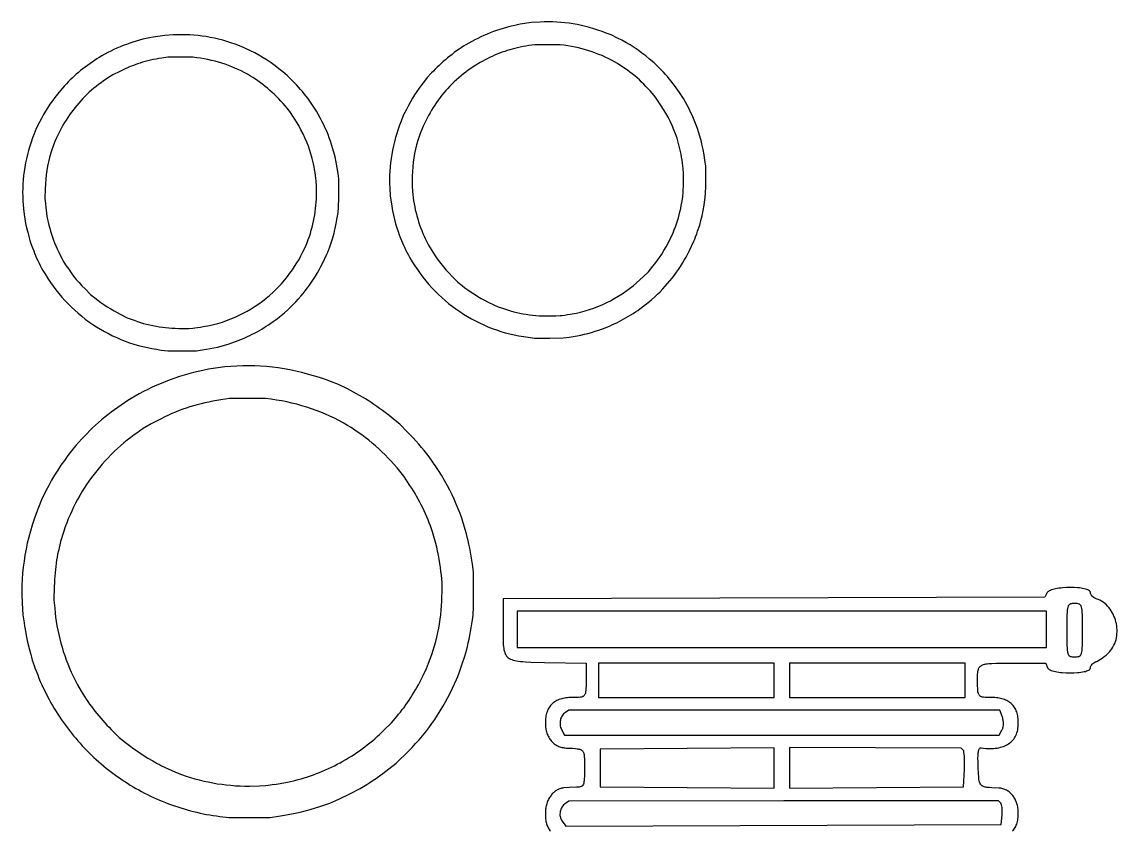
# Model space of a CAD drawing. Extents: x 2619 to 2850, y 2750 to 3032.
# Drawn here: x 2655.3 to 2849.3, y 2889.1 to 3032.4 of the extents above; entities that cross this region are included whole.
import ezdxf

# ---------------------------------------------------------------- set-up
doc = ezdxf.new("R2010")
doc.units = 0
doc.layers.add('6MM_CUT', color=231, linetype='CONTINUOUS')

msp = doc.modelspace()

# ---------------------------------------------------------------- linework, layer by layer
at = {"layer": '6MM_CUT'}
for points in [[(2748.82, 2976.41), (2751.23, 2976.43), (2752.26, 2976.58), (2753, 2976.7), (2753.69, 2976.82), (2754.34, 2976.95), (2754.97, 2977.09), (2755.59, 2977.25), (2756.21, 2977.42), (2756.85, 2977.62), (2757.52, 2977.84), (2758.62, 2978.22), (2759.38, 2978.54), (2759.82, 2978.73), (2760.25, 2978.93), (2760.69, 2979.14), (2761.12, 2979.35), (2761.54, 2979.57), (2761.96, 2979.8), (2762.38, 2980.03), (2762.79, 2980.28), (2763.2, 2980.52), (2763.61, 2980.78), (2764.01, 2981.04), (2764.41, 2981.31), (2764.8, 2981.59), (2765.18, 2981.87), (2765.57, 2982.16), (2765.95, 2982.46), (2766.84, 2983.17), (2767.41, 2983.7), (2767.9, 2984.16), (2768.37, 2984.63), (2768.83, 2985.11), (2769.27, 2985.58), (2769.7, 2986.07), (2770.12, 2986.56), (2770.52, 2987.05), (2770.9, 2987.55), (2771.28, 2988.07), (2771.64, 2988.58), (2771.99, 2989.11), (2772.33, 2989.65), (2772.66, 2990.19), (2772.98, 2990.75), (2773.28, 2991.32), (2773.58, 2991.9), (2774.35, 2993.55), (2774.5, 2993.9), (2774.67, 2994.36), (2774.85, 2994.86), (2775.02, 2995.34), (2775.39, 2996.43), (2775.6, 2997.24), (2775.7, 2997.63), (2775.8, 2998.06), (2776, 2998.98), (2776.17, 2999.95), (2776.32, 3000.93), (2776.35, 3001.22), (2776.38, 3001.52), (2776.41, 3001.85), (2776.42, 3002.21), (2776.45, 3003.13), (2776.45, 3004.4), (2776.45, 3006.89), (2776.32, 3007.84), (2776.16, 3008.84), (2775.98, 3009.82), (2775.78, 3010.75), (2775.68, 3011.19), (2775.57, 3011.6), (2775.18, 3012.95), (2774.98, 3013.54), (2774.77, 3014.12), (2774.54, 3014.71), (2774.3, 3015.29), (2774.05, 3015.86), (2773.78, 3016.43), (2773.51, 3016.99), (2773.22, 3017.54), (2772.49, 3018.86), (2771.79, 3019.93), (2770.94, 3021.14), (2770.65, 3021.52), (2770.34, 3021.91), (2770, 3022.31), (2769.66, 3022.71), (2769.31, 3023.11), (2768.96, 3023.49), (2768.6, 3023.86), (2768.26, 3024.21), (2767.3, 3025.17), (2766.52, 3025.82), (2765.84, 3026.37), (2765.15, 3026.89), (2764.46, 3027.39), (2763.75, 3027.87), (2763.04, 3028.32), (2762.31, 3028.75), (2761.57, 3029.16), (2760.81, 3029.55), (2759.71, 3030.09), (2758.84, 3030.42), (2758.09, 3030.7), (2757.35, 3030.95), (2756.61, 3031.19), (2755.88, 3031.4), (2755.15, 3031.59), (2754.42, 3031.76), (2753.69, 3031.92), (2752.96, 3032.05), (2752.24, 3032.16), (2751.51, 3032.25), (2750.78, 3032.32), (2750.05, 3032.36), (2749.32, 3032.39), (2748.59, 3032.4), (2747.85, 3032.39), (2747.12, 3032.36), (2745.61, 3032.28), (2743.58, 3031.99), (2742.9, 3031.84), (2742.32, 3031.72), (2741.73, 3031.58), (2741.15, 3031.42), (2740.57, 3031.26), (2739.99, 3031.08), (2739.42, 3030.89), (2738.85, 3030.68), (2738.28, 3030.47), (2737.72, 3030.24), (2737.16, 3030), (2736.61, 3029.75), (2736.07, 3029.49), (2735.53, 3029.22), (2735.01, 3028.94), (2734.49, 3028.65), (2733.98, 3028.35), (2733.57, 3028.09), (2733.16, 3027.83), (2732.75, 3027.55), (2732.33, 3027.26), (2731.92, 3026.96), (2731.52, 3026.66), (2731.12, 3026.35), (2730.72, 3026.03), (2730.34, 3025.71), (2729.96, 3025.38), (2729.58, 3025.05), (2729.22, 3024.71), (2728.87, 3024.38), (2728.53, 3024.04), (2728.21, 3023.7), (2727.89, 3023.37), (2727.13, 3022.53), (2726.61, 3021.88), (2726.15, 3021.29), (2725.71, 3020.69), (2725.3, 3020.1), (2724.89, 3019.49), (2724.51, 3018.87), (2724.14, 3018.23), (2723.78, 3017.58), (2723.43, 3016.91), (2722.87, 3015.8), (2722.49, 3014.85), (2722.21, 3014.12), (2721.95, 3013.39), (2721.71, 3012.65), (2721.5, 3011.91), (2721.3, 3011.17), (2721.12, 3010.43), (2720.96, 3009.69), (2720.83, 3008.94), (2720.71, 3008.2), (2720.62, 3007.45), (2720.55, 3006.71), (2720.49, 3005.97), (2720.46, 3005.22), (2720.45, 3004.48), (2720.46, 3003.74), (2720.49, 3003), (2720.58, 3001.55), (2720.72, 3000.55), (2720.84, 2999.77), (2720.99, 2998.97), (2721.15, 2998.18), (2721.34, 2997.4), (2721.53, 2996.64), (2721.74, 2995.93), (2721.96, 2995.27), (2722.18, 2994.68), (2722.41, 2994.09), (2722.56, 2993.7), (2722.73, 2993.29), (2722.93, 2992.85), (2723.14, 2992.41), (2723.36, 2991.95), (2723.58, 2991.51), (2723.82, 2991.07), (2724.05, 2990.65), (2724.47, 2989.93), (2724.91, 2989.22), (2725.37, 2988.53), (2725.85, 2987.86), (2726.35, 2987.2), (2726.86, 2986.56), (2727.39, 2985.93), (2727.94, 2985.32), (2728.5, 2984.73), (2729.08, 2984.16), (2729.68, 2983.6), (2730.29, 2983.07), (2730.91, 2982.55), (2731.55, 2982.05), (2732.2, 2981.57), (2732.87, 2981.1), (2733.55, 2980.66), (2734.24, 2980.24), (2734.94, 2979.84), (2735.65, 2979.45), (2736.38, 2979.09), (2737.12, 2978.75), (2737.86, 2978.43), (2738.62, 2978.13), (2739.39, 2977.86), (2740.16, 2977.6), (2740.95, 2977.37), (2741.74, 2977.16), (2742.54, 2976.98), (2743.35, 2976.81), (2744.16, 2976.67), (2744.99, 2976.56), (2746.15, 2976.41)], [(2683.83, 2974.15), (2686.24, 2974.17), (2687.27, 2974.32), (2688.01, 2974.44), (2688.7, 2974.56), (2689.35, 2974.69), (2689.98, 2974.83), (2690.6, 2974.99), (2691.22, 2975.17), (2691.86, 2975.36), (2692.53, 2975.59), (2693.63, 2975.96), (2694.39, 2976.28), (2694.83, 2976.47), (2695.26, 2976.67), (2695.7, 2976.88), (2696.12, 2977.09), (2696.55, 2977.31), (2696.97, 2977.54), (2697.39, 2977.78), (2697.8, 2978.02), (2698.21, 2978.27), (2698.62, 2978.52), (2699.02, 2978.78), (2699.41, 2979.05), (2699.81, 2979.33), (2700.19, 2979.61), (2700.58, 2979.9), (2700.95, 2980.2), (2701.85, 2980.91), (2702.42, 2981.44), (2702.91, 2981.9), (2703.38, 2982.37), (2703.84, 2982.85), (2704.28, 2983.33), (2704.71, 2983.81), (2705.12, 2984.3), (2705.52, 2984.79), (2705.91, 2985.3), (2706.29, 2985.81), (2706.65, 2986.32), (2707, 2986.85), (2707.34, 2987.39), (2707.67, 2987.94), (2707.99, 2988.49), (2708.29, 2989.06), (2708.59, 2989.64), (2709.36, 2991.29), (2709.5, 2991.64), (2709.68, 2992.1), (2709.86, 2992.6), (2710.03, 2993.08), (2710.39, 2994.17), (2710.61, 2994.98), (2710.71, 2995.37), (2710.81, 2995.8), (2711.01, 2996.72), (2711.18, 2997.7), (2711.33, 2998.67), (2711.36, 2998.96), (2711.39, 2999.27), (2711.42, 2999.59), (2711.43, 2999.95), (2711.45, 3000.87), (2711.46, 3002.14), (2711.46, 3004.63), (2711.33, 3005.58), (2711.17, 3006.58), (2710.99, 3007.56), (2710.79, 3008.49), (2710.69, 3008.93), (2710.58, 3009.34), (2710.19, 3010.69), (2709.99, 3011.28), (2709.78, 3011.86), (2709.55, 3012.45), (2709.31, 3013.03), (2709.06, 3013.61), (2708.79, 3014.17), (2708.52, 3014.73), (2708.23, 3015.28), (2707.5, 3016.6), (2706.8, 3017.67), (2705.95, 3018.88), (2705.66, 3019.26), (2705.35, 3019.65), (2705.01, 3020.05), (2704.67, 3020.45), (2704.32, 3020.85), (2703.97, 3021.23), (2703.61, 3021.6), (2703.27, 3021.95), (2702.31, 3022.91), (2701.52, 3023.56), (2700.85, 3024.11), (2700.16, 3024.63), (2699.47, 3025.13), (2698.76, 3025.61), (2698.05, 3026.06), (2697.32, 3026.49), (2696.58, 3026.9), (2695.82, 3027.29), (2694.72, 3027.83), (2693.84, 3028.17), (2693.1, 3028.44), (2692.36, 3028.7), (2691.62, 3028.93), (2690.89, 3029.14), (2690.16, 3029.33), (2689.43, 3029.51), (2688.7, 3029.66), (2687.97, 3029.79), (2687.24, 3029.9), (2686.52, 3029.99), (2685.79, 3030.06), (2685.06, 3030.11), (2684.33, 3030.13), (2683.6, 3030.14), (2682.86, 3030.13), (2682.12, 3030.1), (2680.62, 3030.02), (2678.59, 3029.73), (2677.91, 3029.59), (2677.32, 3029.46), (2676.74, 3029.32), (2676.16, 3029.17), (2675.58, 3029), (2675, 3028.82), (2674.43, 3028.63), (2673.85, 3028.43), (2673.29, 3028.21), (2672.73, 3027.98), (2672.17, 3027.74), (2671.62, 3027.5), (2671.08, 3027.24), (2670.54, 3026.96), (2670.02, 3026.68), (2669.5, 3026.39), (2668.99, 3026.09), (2668.58, 3025.84), (2668.17, 3025.57), (2667.75, 3025.29), (2667.34, 3025), (2666.93, 3024.7), (2666.53, 3024.4), (2666.13, 3024.09), (2665.73, 3023.77), (2665.34, 3023.45), (2664.96, 3023.12), (2664.59, 3022.79), (2664.23, 3022.45), (2663.88, 3022.12), (2663.54, 3021.78), (2663.21, 3021.44), (2662.9, 3021.11), (2662.14, 3020.27), (2661.62, 3019.62), (2661.16, 3019.03), (2660.72, 3018.44), (2660.3, 3017.84), (2659.9, 3017.23), (2659.52, 3016.61), (2659.15, 3015.98), (2658.79, 3015.32), (2658.43, 3014.65), (2657.88, 3013.54), (2657.5, 3012.59), (2657.22, 3011.86), (2656.96, 3011.13), (2656.72, 3010.39), (2656.5, 3009.65), (2656.31, 3008.91), (2656.13, 3008.17), (2655.97, 3007.43), (2655.84, 3006.68), (2655.72, 3005.94), (2655.63, 3005.2), (2655.55, 3004.45), (2655.5, 3003.71), (2655.47, 3002.97), (2655.46, 3002.22), (2655.47, 3001.48), (2655.5, 3000.75), (2655.59, 2999.29), (2655.73, 2998.29), (2655.85, 2997.51), (2655.99, 2996.71), (2656.16, 2995.92), (2656.35, 2995.14), (2656.54, 2994.38), (2656.75, 2993.67), (2656.97, 2993.01), (2657.19, 2992.42), (2657.41, 2991.84), (2657.57, 2991.45), (2657.74, 2991.03), (2657.94, 2990.59), (2658.15, 2990.15), (2658.37, 2989.7), (2658.59, 2989.25), (2658.82, 2988.81), (2659.06, 2988.39), (2659.48, 2987.67), (2659.92, 2986.96), (2660.38, 2986.27), (2660.86, 2985.6), (2661.36, 2984.94), (2661.87, 2984.3), (2662.4, 2983.67), (2662.95, 2983.06), (2663.51, 2982.47), (2664.09, 2981.9), (2664.69, 2981.34), (2665.3, 2980.81), (2665.92, 2980.29), (2666.56, 2979.79), (2667.21, 2979.31), (2667.88, 2978.84), (2668.56, 2978.4), (2669.25, 2977.98), (2669.95, 2977.58), (2670.66, 2977.2), (2671.39, 2976.83), (2672.13, 2976.49), (2672.87, 2976.17), (2673.63, 2975.88), (2674.4, 2975.6), (2675.17, 2975.35), (2675.96, 2975.11), (2676.75, 2974.91), (2677.55, 2974.72), (2678.36, 2974.56), (2679.17, 2974.42), (2679.99, 2974.3), (2681.16, 2974.16)], [(2752.46, 2980.64), (2753.57, 2980.83), (2754.3, 2981.01), (2755.08, 2981.22), (2755.85, 2981.46), (2756.61, 2981.72), (2757.36, 2982.01), (2758.1, 2982.32), (2758.84, 2982.66), (2759.56, 2983.02), (2760.26, 2983.41), (2760.96, 2983.82), (2761.64, 2984.25), (2762.31, 2984.7), (2762.96, 2985.17), (2763.59, 2985.67), (2764.21, 2986.18), (2764.81, 2986.72), (2765.39, 2987.27), (2766.29, 2988.17), (2766.93, 2988.94), (2767.39, 2989.5), (2767.83, 2990.08), (2768.26, 2990.68), (2768.66, 2991.29), (2769.06, 2991.91), (2769.43, 2992.55), (2769.79, 2993.21), (2770.12, 2993.87), (2770.63, 2994.9), (2770.88, 2995.56), (2771.08, 2996.09), (2771.27, 2996.63), (2771.45, 2997.17), (2771.61, 2997.71), (2771.76, 2998.25), (2771.89, 2998.79), (2772.02, 2999.34), (2772.13, 2999.89), (2772.22, 3000.44), (2772.31, 3000.99), (2772.38, 3001.55), (2772.44, 3002.11), (2772.48, 3002.67), (2772.51, 3003.23), (2772.53, 3003.79), (2772.54, 3004.36), (2772.54, 3005.57), (2772.46, 3006.45), (2772.42, 3006.91), (2772.35, 3007.41), (2772.28, 3007.92), (2772.19, 3008.44), (2772.1, 3008.96), (2771.99, 3009.47), (2771.89, 3009.95), (2771.77, 3010.41), (2771.37, 3011.83), (2771.11, 3012.57), (2770.81, 3013.32), (2770.49, 3014.06), (2770.15, 3014.8), (2769.78, 3015.53), (2769.39, 3016.24), (2768.99, 3016.92), (2768.57, 3017.57), (2767.81, 3018.73), (2767.31, 3019.35), (2766.96, 3019.77), (2766.61, 3020.18), (2766.24, 3020.58), (2765.87, 3020.98), (2765.49, 3021.37), (2765.1, 3021.75), (2764.7, 3022.12), (2764.29, 3022.49), (2763.87, 3022.84), (2763.45, 3023.19), (2763.03, 3023.52), (2762.59, 3023.84), (2762.15, 3024.16), (2761.71, 3024.46), (2761.26, 3024.75), (2760.81, 3025.03), (2760.28, 3025.34), (2759.74, 3025.63), (2759.2, 3025.91), (2758.65, 3026.18), (2758.09, 3026.43), (2757.52, 3026.66), (2756.94, 3026.89), (2756.36, 3027.1), (2755.77, 3027.29), (2755.17, 3027.47), (2754.55, 3027.64), (2753.93, 3027.79), (2753.3, 3027.93), (2752.66, 3028.06), (2752.01, 3028.18), (2751.34, 3028.28), (2750.65, 3028.37), (2746.19, 3028.36), (2745.13, 3028.2), (2744.61, 3028.12), (2744.11, 3028.03), (2743.61, 3027.93), (2743.13, 3027.83), (2742.66, 3027.71), (2742.19, 3027.59), (2741.73, 3027.47), (2741.28, 3027.33), (2740.84, 3027.18), (2740.39, 3027.02), (2739.95, 3026.86), (2739.51, 3026.68), (2739.06, 3026.49), (2738.62, 3026.29), (2738.17, 3026.08), (2737.71, 3025.86), (2736.47, 3025.23), (2735.71, 3024.76), (2735.26, 3024.46), (2734.82, 3024.16), (2734.38, 3023.85), (2733.95, 3023.53), (2733.52, 3023.2), (2733.11, 3022.86), (2732.7, 3022.51), (2732.3, 3022.15), (2731.9, 3021.78), (2731.52, 3021.41), (2731.15, 3021.02), (2730.78, 3020.63), (2730.42, 3020.23), (2730.07, 3019.83), (2729.73, 3019.41), (2729.4, 3018.99), (2729.08, 3018.56), (2728.77, 3018.13), (2728.47, 3017.68), (2728.17, 3017.24), (2727.89, 3016.78), (2727.62, 3016.32), (2727.36, 3015.85), (2727.11, 3015.38), (2726.86, 3014.9), (2726.63, 3014.42), (2726.41, 3013.93), (2726.21, 3013.44), (2726.01, 3012.94), (2725.82, 3012.44), (2725.65, 3011.93), (2725.48, 3011.42), (2725.25, 3010.62), (2725.05, 3009.85), (2724.89, 3009.08), (2724.75, 3008.32), (2724.64, 3007.55), (2724.56, 3006.75), (2724.5, 3005.93), (2724.47, 3005.06), (2724.43, 3003.38), (2724.51, 3002.36), (2724.57, 3001.81), (2724.63, 3001.27), (2724.71, 3000.72), (2724.8, 3000.18), (2724.9, 2999.65), (2725.01, 2999.11), (2725.14, 2998.58), (2725.28, 2998.05), (2725.43, 2997.53), (2725.59, 2997.01), (2725.76, 2996.49), (2725.95, 2995.97), (2726.15, 2995.46), (2726.36, 2994.95), (2726.58, 2994.45), (2726.82, 2993.95), (2727.34, 2992.85), (2727.81, 2992.08), (2728.21, 2991.43), (2728.63, 2990.8), (2729.06, 2990.19), (2729.51, 2989.6), (2729.98, 2989.02), (2730.47, 2988.45), (2730.99, 2987.89), (2731.53, 2987.33), (2732.52, 2986.34), (2733.29, 2985.72), (2733.78, 2985.34), (2734.32, 2984.95), (2734.89, 2984.55), (2735.48, 2984.16), (2736.07, 2983.79), (2736.66, 2983.44), (2737.24, 2983.12), (2737.78, 2982.85), (2739.03, 2982.23), (2739.71, 2981.96), (2740.26, 2981.76), (2740.8, 2981.57), (2741.35, 2981.39), (2741.9, 2981.23), (2742.45, 2981.08), (2743, 2980.94), (2743.55, 2980.82), (2744.11, 2980.71), (2744.67, 2980.62), (2745.23, 2980.54), (2745.79, 2980.47), (2746.36, 2980.41), (2746.93, 2980.37), (2747.51, 2980.34), (2748.09, 2980.33), (2748.67, 2980.33), (2749.92, 2980.34), (2750.64, 2980.4), (2751, 2980.43), (2751.47, 2980.49), (2751.98, 2980.57)], [(2687.44, 2978.44), (2688.55, 2978.62), (2689.28, 2978.81), (2690.06, 2979.02), (2690.83, 2979.26), (2691.59, 2979.52), (2692.34, 2979.81), (2693.08, 2980.12), (2693.81, 2980.46), (2694.53, 2980.82), (2695.24, 2981.2), (2695.94, 2981.61), (2696.62, 2982.04), (2697.28, 2982.49), (2697.93, 2982.97), (2698.57, 2983.46), (2699.19, 2983.98), (2699.78, 2984.51), (2700.36, 2985.07), (2701.27, 2985.97), (2701.91, 2986.73), (2702.37, 2987.3), (2702.81, 2987.88), (2703.23, 2988.47), (2703.64, 2989.08), (2704.03, 2989.71), (2704.41, 2990.35), (2704.76, 2991), (2705.1, 2991.67), (2705.6, 2992.69), (2705.86, 2993.36), (2706.06, 2993.89), (2706.25, 2994.42), (2706.42, 2994.96), (2706.59, 2995.5), (2706.73, 2996.04), (2706.87, 2996.59), (2706.99, 2997.13), (2707.1, 2997.68), (2707.2, 2998.23), (2707.28, 2998.79), (2707.35, 2999.34), (2707.41, 2999.9), (2707.46, 3000.46), (2707.49, 3001.02), (2707.51, 3001.59), (2707.52, 3002.16), (2707.52, 3003.36), (2707.44, 3004.24), (2707.39, 3004.71), (2707.33, 3005.2), (2707.26, 3005.71), (2707.17, 3006.24), (2707.07, 3006.76), (2706.97, 3007.26), (2706.86, 3007.75), (2706.75, 3008.2), (2706.34, 3009.63), (2706.08, 3010.37), (2705.79, 3011.11), (2705.47, 3011.86), (2705.12, 3012.6), (2704.76, 3013.32), (2704.37, 3014.03), (2703.97, 3014.71), (2703.55, 3015.37), (2702.79, 3016.52), (2702.29, 3017.14), (2701.94, 3017.56), (2701.58, 3017.97), (2701.22, 3018.38), (2700.85, 3018.78), (2700.46, 3019.16), (2700.07, 3019.55), (2699.67, 3019.92), (2699.27, 3020.28), (2698.85, 3020.64), (2698.43, 3020.98), (2698, 3021.32), (2697.57, 3021.64), (2697.13, 3021.95), (2696.69, 3022.25), (2696.24, 3022.55), (2695.79, 3022.82), (2695.26, 3023.13), (2694.72, 3023.43), (2694.18, 3023.71), (2693.62, 3023.97), (2693.06, 3024.22), (2692.5, 3024.46), (2691.92, 3024.68), (2691.34, 3024.89), (2690.74, 3025.09), (2690.14, 3025.27), (2689.53, 3025.43), (2688.91, 3025.59), (2688.28, 3025.73), (2687.64, 3025.86), (2686.98, 3025.97), (2686.32, 3026.07), (2685.63, 3026.17), (2681.17, 3026.16), (2680.11, 3026), (2679.59, 3025.91), (2679.08, 3025.82), (2678.59, 3025.73), (2678.11, 3025.62), (2677.63, 3025.51), (2677.17, 3025.39), (2676.71, 3025.26), (2676.26, 3025.12), (2675.81, 3024.98), (2675.37, 3024.82), (2674.92, 3024.65), (2674.48, 3024.48), (2674.04, 3024.29), (2673.59, 3024.09), (2673.14, 3023.88), (2672.69, 3023.65), (2671.45, 3023.03), (2670.69, 3022.55), (2670.24, 3022.26), (2669.79, 3021.96), (2669.35, 3021.64), (2668.92, 3021.32), (2668.5, 3020.99), (2668.08, 3020.65), (2667.67, 3020.3), (2667.27, 3019.94), (2666.88, 3019.58), (2666.5, 3019.2), (2666.12, 3018.82), (2665.76, 3018.43), (2665.4, 3018.03), (2665.05, 3017.62), (2664.71, 3017.21), (2664.38, 3016.79), (2664.06, 3016.36), (2663.75, 3015.92), (2663.44, 3015.48), (2663.15, 3015.03), (2662.87, 3014.58), (2662.6, 3014.12), (2662.33, 3013.65), (2662.08, 3013.18), (2661.84, 3012.7), (2661.61, 3012.21), (2661.39, 3011.73), (2661.18, 3011.23), (2660.98, 3010.73), (2660.8, 3010.23), (2660.62, 3009.72), (2660.46, 3009.21), (2660.23, 3008.42), (2660.03, 3007.64), (2659.86, 3006.88), (2659.73, 3006.11), (2659.62, 3005.34), (2659.54, 3004.55), (2659.48, 3003.72), (2659.45, 3002.85), (2659.4, 3001.17), (2659.49, 3000.16), (2659.54, 2999.61), (2659.61, 2999.06), (2659.68, 2998.52), (2659.77, 2997.98), (2659.87, 2997.44), (2659.99, 2996.91), (2660.11, 2996.38), (2660.25, 2995.85), (2660.4, 2995.32), (2660.56, 2994.8), (2660.74, 2994.28), (2660.92, 2993.77), (2661.12, 2993.26), (2661.33, 2992.75), (2661.56, 2992.24), (2661.79, 2991.74), (2662.32, 2990.65), (2662.78, 2989.88), (2663.19, 2989.22), (2663.61, 2988.59), (2664.04, 2987.98), (2664.49, 2987.39), (2664.96, 2986.81), (2665.45, 2986.25), (2665.96, 2985.69), (2666.51, 2985.13), (2667.5, 2984.14), (2668.27, 2983.52), (2668.76, 2983.14), (2669.29, 2982.74), (2669.86, 2982.35), (2670.45, 2981.96), (2671.05, 2981.59), (2671.64, 2981.24), (2672.21, 2980.92), (2672.75, 2980.64), (2674, 2980.02), (2674.69, 2979.76), (2675.23, 2979.56), (2675.78, 2979.36), (2676.33, 2979.19), (2676.87, 2979.02), (2677.42, 2978.88), (2677.98, 2978.74), (2678.53, 2978.62), (2679.09, 2978.51), (2679.64, 2978.41), (2680.21, 2978.33), (2680.77, 2978.26), (2681.34, 2978.21), (2681.91, 2978.17), (2682.48, 2978.14), (2683.06, 2978.12), (2683.65, 2978.12), (2684.9, 2978.13), (2685.61, 2978.19), (2685.98, 2978.23), (2686.45, 2978.29), (2686.95, 2978.36)], [(2695.86, 2891.49), (2699.3, 2891.52), (2700.76, 2891.74), (2701.83, 2891.9), (2702.81, 2892.08), (2703.74, 2892.27), (2704.64, 2892.47), (2705.52, 2892.69), (2706.41, 2892.94), (2707.32, 2893.22), (2708.28, 2893.54), (2709.85, 2894.08), (2710.93, 2894.54), (2711.56, 2894.81), (2712.19, 2895.1), (2712.81, 2895.39), (2713.42, 2895.7), (2714.03, 2896.01), (2714.63, 2896.34), (2715.23, 2896.67), (2715.82, 2897.02), (2716.4, 2897.37), (2716.98, 2897.74), (2717.55, 2898.11), (2718.12, 2898.5), (2718.68, 2898.89), (2719.23, 2899.29), (2719.78, 2899.71), (2720.32, 2900.13), (2721.6, 2901.15), (2722.41, 2901.9), (2723.11, 2902.57), (2723.78, 2903.24), (2724.44, 2903.92), (2725.07, 2904.6), (2725.68, 2905.29), (2726.28, 2905.99), (2726.85, 2906.7), (2727.4, 2907.41), (2727.94, 2908.14), (2728.45, 2908.88), (2728.96, 2909.64), (2729.44, 2910.4), (2729.91, 2911.18), (2730.36, 2911.98), (2730.8, 2912.79), (2731.23, 2913.62), (2732.33, 2915.97), (2732.53, 2916.48), (2732.78, 2917.13), (2733.04, 2917.84), (2733.28, 2918.53), (2733.81, 2920.1), (2734.11, 2921.25), (2734.26, 2921.81), (2734.4, 2922.42), (2734.54, 2923.07), (2734.68, 2923.74), (2734.81, 2924.43), (2734.93, 2925.13), (2735.04, 2925.83), (2735.14, 2926.52), (2735.19, 2926.94), (2735.23, 2927.37), (2735.26, 2927.83), (2735.29, 2928.35), (2735.31, 2928.96), (2735.32, 2929.66), (2735.33, 2931.48), (2735.33, 2935.03), (2735.14, 2936.39), (2735.03, 2937.11), (2734.91, 2937.82), (2734.79, 2938.53), (2734.65, 2939.23), (2734.52, 2939.9), (2734.37, 2940.55), (2734.22, 2941.18), (2734.07, 2941.76), (2733.51, 2943.7), (2733.23, 2944.53), (2732.93, 2945.37), (2732.6, 2946.2), (2732.26, 2947.03), (2731.9, 2947.86), (2731.52, 2948.67), (2731.12, 2949.47), (2730.72, 2950.25), (2729.67, 2952.14), (2729.26, 2952.76), (2728.66, 2953.67), (2727.46, 2955.39), (2727.04, 2955.93), (2726.59, 2956.49), (2726.12, 2957.06), (2725.63, 2957.64), (2725.13, 2958.2), (2724.62, 2958.75), (2724.12, 2959.28), (2723.63, 2959.78), (2722.25, 2961.15), (2721.13, 2962.08), (2720.65, 2962.48), (2720.16, 2962.86), (2719.68, 2963.24), (2719.19, 2963.61), (2718.69, 2963.97), (2718.19, 2964.32), (2717.69, 2964.67), (2717.19, 2965), (2716.68, 2965.33), (2716.16, 2965.65), (2715.65, 2965.96), (2715.12, 2966.26), (2714.6, 2966.56), (2714.06, 2966.85), (2713.53, 2967.13), (2712.98, 2967.4), (2711.42, 2968.18), (2710.16, 2968.66), (2709.1, 2969.05), (2708.04, 2969.41), (2706.99, 2969.75), (2705.94, 2970.05), (2704.89, 2970.33), (2703.85, 2970.57), (2702.81, 2970.79), (2701.77, 2970.97), (2700.73, 2971.13), (2699.69, 2971.26), (2698.65, 2971.36), (2697.61, 2971.43), (2696.57, 2971.47), (2695.52, 2971.48), (2694.47, 2971.47), (2693.42, 2971.42), (2691.27, 2971.31), (2688.37, 2970.89), (2687.39, 2970.69), (2686.56, 2970.5), (2685.73, 2970.3), (2684.9, 2970.08), (2684.07, 2969.85), (2683.24, 2969.59), (2682.42, 2969.32), (2681.61, 2969.03), (2680.8, 2968.72), (2679.99, 2968.39), (2679.2, 2968.05), (2678.41, 2967.7), (2677.64, 2967.33), (2676.87, 2966.94), (2676.12, 2966.54), (2675.38, 2966.12), (2674.66, 2965.7), (2674.07, 2965.33), (2673.48, 2964.95), (2672.89, 2964.55), (2672.3, 2964.14), (2671.72, 2963.71), (2671.14, 2963.28), (2670.57, 2962.83), (2670, 2962.38), (2669.45, 2961.92), (2668.9, 2961.45), (2668.37, 2960.97), (2667.86, 2960.5), (2667.35, 2960.02), (2666.87, 2959.53), (2666.4, 2959.05), (2665.96, 2958.57), (2664.87, 2957.37), (2664.13, 2956.44), (2663.47, 2955.6), (2662.85, 2954.76), (2662.25, 2953.9), (2661.68, 2953.03), (2661.12, 2952.15), (2660.59, 2951.24), (2660.08, 2950.31), (2659.58, 2949.34), (2658.78, 2947.77), (2658.24, 2946.41), (2657.84, 2945.37), (2657.47, 2944.32), (2657.13, 2943.27), (2656.82, 2942.21), (2656.54, 2941.15), (2656.28, 2940.09), (2656.06, 2939.03), (2655.87, 2937.97), (2655.7, 2936.91), (2655.57, 2935.84), (2655.46, 2934.78), (2655.39, 2933.72), (2655.34, 2932.66), (2655.33, 2932.13), (2655.33, 2931.6), (2655.33, 2931.07), (2655.34, 2930.54), (2655.36, 2930.01), (2655.39, 2929.49), (2655.51, 2927.41), (2655.71, 2925.98), (2655.79, 2925.42), (2655.88, 2924.86), (2656.09, 2923.72), (2656.33, 2922.59), (2656.59, 2921.47), (2656.88, 2920.4), (2657.02, 2919.88), (2657.17, 2919.38), (2657.33, 2918.9), (2657.48, 2918.44), (2657.64, 2918), (2657.8, 2917.59), (2658.12, 2916.76), (2658.34, 2916.2), (2658.59, 2915.61), (2658.87, 2914.98), (2659.16, 2914.34), (2659.48, 2913.7), (2659.8, 2913.06), (2660.13, 2912.43), (2660.46, 2911.84), (2660.76, 2911.32), (2661.07, 2910.81), (2661.38, 2910.3), (2661.7, 2909.8), (2662.02, 2909.3), (2662.36, 2908.81), (2662.7, 2908.32), (2663.04, 2907.85), (2663.39, 2907.37), (2663.75, 2906.9), (2664.11, 2906.44), (2664.48, 2905.99), (2664.86, 2905.54), (2665.24, 2905.09), (2665.63, 2904.66), (2666.03, 2904.23), (2666.43, 2903.8), (2666.83, 2903.38), (2667.24, 2902.97), (2667.66, 2902.56), (2668.08, 2902.16), (2668.51, 2901.77), (2668.94, 2901.38), (2669.38, 2901), (2669.82, 2900.63), (2670.27, 2900.26), (2670.73, 2899.9), (2671.18, 2899.54), (2671.65, 2899.2), (2672.12, 2898.86), (2672.59, 2898.52), (2673.07, 2898.2), (2673.55, 2897.88), (2674.04, 2897.57), (2674.53, 2897.26), (2675.02, 2896.96), (2675.52, 2896.67), (2676.03, 2896.39), (2676.53, 2896.11), (2677.05, 2895.84), (2677.56, 2895.58), (2678.08, 2895.32), (2678.61, 2895.08), (2679.14, 2894.84), (2679.67, 2894.61), (2680.2, 2894.38), (2680.74, 2894.17), (2681.28, 2893.96), (2681.83, 2893.76), (2682.38, 2893.56), (2682.93, 2893.38), (2683.49, 2893.2), (2684.04, 2893.03), (2684.61, 2892.87), (2685.17, 2892.71), (2685.74, 2892.57), (2686.31, 2892.43), (2686.88, 2892.3), (2687.46, 2892.18), (2688.04, 2892.07), (2688.62, 2891.97), (2689.2, 2891.87), (2689.79, 2891.78), (2690.38, 2891.71), (2692.05, 2891.5)], [(2701.06, 2897.54), (2702.64, 2897.81), (2703.69, 2898.07), (2704.24, 2898.22), (2704.8, 2898.37), (2705.35, 2898.53), (2705.89, 2898.71), (2706.44, 2898.89), (2706.98, 2899.08), (2707.52, 2899.28), (2708.06, 2899.49), (2708.59, 2899.71), (2709.12, 2899.94), (2709.64, 2900.18), (2710.16, 2900.42), (2710.68, 2900.68), (2711.19, 2900.94), (2711.7, 2901.21), (2712.2, 2901.49), (2712.7, 2901.78), (2713.2, 2902.07), (2713.69, 2902.38), (2714.17, 2902.69), (2714.65, 2903.01), (2715.12, 2903.33), (2715.59, 2903.67), (2716.05, 2904.01), (2716.51, 2904.36), (2716.96, 2904.72), (2717.4, 2905.08), (2717.84, 2905.45), (2718.27, 2905.83), (2718.69, 2906.22), (2719.11, 2906.61), (2719.52, 2907.01), (2720.82, 2908.3), (2721.73, 2909.39), (2722.06, 2909.79), (2722.38, 2910.19), (2722.7, 2910.61), (2723.01, 2911.02), (2723.32, 2911.45), (2723.62, 2911.87), (2723.91, 2912.31), (2724.2, 2912.75), (2724.48, 2913.19), (2724.76, 2913.64), (2725.03, 2914.1), (2725.3, 2914.55), (2725.55, 2915.02), (2725.8, 2915.49), (2726.05, 2915.96), (2726.29, 2916.44), (2727, 2917.9), (2727.37, 2918.85), (2727.66, 2919.61), (2727.93, 2920.38), (2728.18, 2921.14), (2728.41, 2921.92), (2728.62, 2922.69), (2728.82, 2923.47), (2728.99, 2924.25), (2729.15, 2925.03), (2729.29, 2925.82), (2729.41, 2926.61), (2729.51, 2927.4), (2729.59, 2928.2), (2729.66, 2929), (2729.7, 2929.81), (2729.73, 2930.61), (2729.74, 2931.43), (2729.74, 2933.15), (2729.63, 2934.4), (2729.56, 2935.07), (2729.47, 2935.77), (2729.37, 2936.51), (2729.24, 2937.25), (2729.11, 2937.99), (2728.96, 2938.72), (2728.81, 2939.41), (2728.64, 2940.06), (2728.06, 2942.1), (2727.88, 2942.62), (2727.69, 2943.15), (2727.49, 2943.68), (2727.27, 2944.22), (2727.05, 2944.75), (2726.82, 2945.28), (2726.57, 2945.81), (2726.32, 2946.34), (2726.06, 2946.86), (2725.8, 2947.37), (2725.52, 2947.88), (2725.24, 2948.39), (2724.96, 2948.88), (2724.67, 2949.36), (2724.37, 2949.84), (2724.07, 2950.3), (2722.98, 2951.94), (2722.27, 2952.83), (2721.77, 2953.43), (2721.27, 2954.02), (2720.74, 2954.6), (2720.21, 2955.16), (2719.66, 2955.72), (2719.1, 2956.27), (2718.53, 2956.8), (2717.95, 2957.32), (2717.36, 2957.82), (2716.76, 2958.31), (2716.15, 2958.79), (2715.53, 2959.26), (2714.9, 2959.7), (2714.27, 2960.13), (2713.63, 2960.55), (2712.98, 2960.95), (2712.22, 2961.39), (2711.46, 2961.81), (2710.68, 2962.21), (2709.89, 2962.59), (2709.09, 2962.95), (2708.28, 2963.28), (2707.46, 2963.6), (2706.63, 2963.9), (2705.78, 2964.18), (2704.92, 2964.44), (2704.04, 2964.68), (2703.16, 2964.9), (2702.25, 2965.1), (2701.34, 2965.28), (2700.41, 2965.44), (2699.46, 2965.59), (2698.47, 2965.73), (2692.1, 2965.71), (2690.58, 2965.48), (2689.84, 2965.36), (2689.12, 2965.23), (2688.41, 2965.09), (2687.72, 2964.94), (2687.05, 2964.78), (2686.39, 2964.61), (2685.73, 2964.43), (2685.09, 2964.23), (2684.45, 2964.02), (2683.81, 2963.8), (2683.18, 2963.56), (2682.55, 2963.31), (2681.91, 2963.04), (2681.28, 2962.75), (2680.64, 2962.45), (2679.99, 2962.13), (2678.21, 2961.24), (2677.13, 2960.56), (2676.48, 2960.14), (2675.85, 2959.71), (2675.22, 2959.26), (2674.6, 2958.8), (2674, 2958.33), (2673.4, 2957.84), (2672.82, 2957.35), (2672.25, 2956.83), (2671.69, 2956.31), (2671.14, 2955.77), (2670.6, 2955.23), (2670.08, 2954.67), (2669.57, 2954.1), (2669.07, 2953.52), (2668.59, 2952.93), (2668.11, 2952.32), (2667.65, 2951.71), (2667.21, 2951.09), (2666.78, 2950.46), (2666.36, 2949.82), (2665.96, 2949.17), (2665.57, 2948.51), (2665.19, 2947.84), (2664.83, 2947.17), (2664.49, 2946.48), (2664.16, 2945.79), (2663.85, 2945.09), (2663.55, 2944.39), (2663.27, 2943.68), (2663, 2942.96), (2662.75, 2942.23), (2662.52, 2941.5), (2662.34, 2940.93), (2662.19, 2940.36), (2662.04, 2939.81), (2661.9, 2939.26), (2661.78, 2938.71), (2661.66, 2938.17), (2661.56, 2937.62), (2661.47, 2937.08), (2661.39, 2936.53), (2661.32, 2935.97), (2661.25, 2935.41), (2661.2, 2934.84), (2661.15, 2934.26), (2661.12, 2933.66), (2661.09, 2933.05), (2661.07, 2932.42), (2661.01, 2930.02), (2661.13, 2928.57), (2661.2, 2927.78), (2661.3, 2927), (2661.41, 2926.23), (2661.53, 2925.45), (2661.68, 2924.69), (2661.84, 2923.92), (2662.02, 2923.16), (2662.22, 2922.41), (2662.43, 2921.66), (2662.66, 2920.92), (2662.91, 2920.18), (2663.18, 2919.44), (2663.46, 2918.71), (2663.76, 2917.98), (2664.08, 2917.26), (2664.42, 2916.55), (2665.17, 2914.98), (2665.83, 2913.88), (2666.12, 2913.41), (2666.41, 2912.95), (2666.71, 2912.49), (2667.01, 2912.05), (2667.32, 2911.61), (2667.63, 2911.18), (2667.95, 2910.75), (2668.27, 2910.33), (2668.6, 2909.92), (2668.94, 2909.51), (2669.29, 2909.1), (2669.64, 2908.69), (2670, 2908.29), (2670.38, 2907.89), (2670.76, 2907.49), (2671.16, 2907.09), (2672.57, 2905.68), (2673.67, 2904.8), (2674.37, 2904.25), (2675.14, 2903.69), (2675.95, 2903.12), (2676.79, 2902.57), (2677.64, 2902.04), (2678.49, 2901.54), (2679.3, 2901.08), (2679.7, 2900.88), (2680.08, 2900.69), (2681.87, 2899.81), (2682.84, 2899.43), (2683.62, 2899.14), (2684.4, 2898.86), (2685.18, 2898.61), (2685.96, 2898.38), (2686.75, 2898.16), (2687.54, 2897.97), (2688.33, 2897.8), (2689.12, 2897.64), (2689.92, 2897.5), (2690.72, 2897.39), (2691.53, 2897.29), (2692.34, 2897.21), (2693.16, 2897.15), (2693.98, 2897.11), (2694.81, 2897.09), (2695.64, 2897.09), (2697.42, 2897.1), (2698.45, 2897.19), (2698.97, 2897.24), (2699.64, 2897.33), (2700.36, 2897.43)], [(2840.42, 2924.68), (2840.42, 2923.14), (2840.43, 2922.52), (2840.44, 2921.98), (2840.47, 2921.53), (2840.5, 2921.14), (2840.54, 2920.83), (2840.6, 2920.58), (2840.63, 2920.47), (2840.67, 2920.38), (2840.72, 2920.3), (2840.77, 2920.23), (2840.82, 2920.17), (2840.88, 2920.12), (2840.94, 2920.08), (2841.01, 2920.05), (2841.17, 2920), (2841.35, 2919.98), (2841.81, 2919.97), (2842.05, 2919.97), (2842.26, 2919.98), (2842.44, 2920), (2842.53, 2920.02), (2842.6, 2920.05), (2842.67, 2920.08), (2842.74, 2920.12), (2842.79, 2920.17), (2842.85, 2920.23), (2842.9, 2920.3), (2842.94, 2920.38), (2842.98, 2920.47), (2843.01, 2920.58), (2843.07, 2920.83), (2843.12, 2921.14), (2843.15, 2921.53), (2843.17, 2921.98), (2843.19, 2923.14), (2843.19, 2924.68), (2843.19, 2926.23), (2843.18, 2926.85), (2843.17, 2927.39), (2843.15, 2927.84), (2843.12, 2928.22), (2843.07, 2928.54), (2843.01, 2928.79), (2842.98, 2928.9), (2842.94, 2928.99), (2842.9, 2929.07), (2842.85, 2929.14), (2842.79, 2929.2), (2842.74, 2929.25), (2842.67, 2929.29), (2842.6, 2929.32), (2842.44, 2929.36), (2842.26, 2929.39), (2841.81, 2929.4), (2841.57, 2929.4), (2841.35, 2929.39), (2841.17, 2929.36), (2841.09, 2929.34), (2841.01, 2929.32), (2840.94, 2929.29), (2840.88, 2929.25), (2840.82, 2929.2), (2840.77, 2929.14), (2840.72, 2929.07), (2840.67, 2928.99), (2840.63, 2928.9), (2840.6, 2928.79), (2840.54, 2928.54), (2840.5, 2928.22), (2840.47, 2927.84), (2840.44, 2927.39), (2840.42, 2926.23)], [(2743.05, 2924.85), (2743.05, 2921.63), (2836.81, 2921.63), (2836.81, 2928.05), (2743.05, 2928.08)], [(2757.48, 2915.81), (2757.48, 2912.76), (2788.55, 2912.76), (2788.55, 2918.86), (2757.48, 2918.86)], [(2791.32, 2915.81), (2791.32, 2912.76), (2822.39, 2912.76), (2822.39, 2918.86), (2791.32, 2918.86)], [(2790.37, 2910.53), (2752.21, 2910.52), (2751.6, 2910.11), (2751.43, 2909.99), (2751.28, 2909.85), (2751.14, 2909.69), (2751.02, 2909.52), (2750.91, 2909.35), (2750.82, 2909.16), (2750.75, 2908.96), (2750.7, 2908.76), (2750.66, 2908.55), (2750.64, 2908.34), (2750.64, 2908.13), (2750.66, 2907.91), (2750.69, 2907.7), (2750.75, 2907.48), (2750.82, 2907.27), (2750.91, 2907.07), (2751.41, 2906.1), (2828.45, 2906.1), (2828.96, 2907.07), (2829.01, 2907.18), (2829.06, 2907.29), (2829.1, 2907.42), (2829.13, 2907.55), (2829.17, 2907.83), (2829.19, 2908.12), (2829.18, 2908.42), (2829.15, 2908.72), (2829.09, 2909.01), (2829.05, 2909.15), (2829, 2909.29), (2828.53, 2910.54)], [(2757.75, 2900.27), (2757.75, 2896.94), (2788.55, 2896.72), (2788.55, 2903.86), (2757.75, 2903.6)], [(2806.52, 2903.86), (2791.32, 2903.91), (2791.32, 2896.69), (2822.11, 2896.94), (2822.28, 2900.02), (2822.3, 2900.64), (2822.31, 2901.24), (2822.3, 2901.79), (2822.28, 2902.29), (2822.25, 2902.72), (2822.2, 2903.07), (2822.18, 2903.21), (2822.15, 2903.32), (2822.11, 2903.4), (2822.08, 2903.45), (2821.72, 2903.81)], [(2790.26, 2894.44), (2752.21, 2894.43), (2751.61, 2894.02), (2751.43, 2893.88), (2751.27, 2893.73), (2751.12, 2893.56), (2750.99, 2893.37), (2750.88, 2893.18), (2750.79, 2892.98), (2750.72, 2892.76), (2750.67, 2892.55), (2750.64, 2892.33), (2750.62, 2892.11), (2750.63, 2891.89), (2750.66, 2891.68), (2750.71, 2891.47), (2750.78, 2891.26), (2750.88, 2891.07), (2751, 2890.89), (2751.65, 2890), (2828.77, 2890.29), (2828.94, 2891.97), (2828.96, 2892.32), (2828.97, 2892.66), (2828.96, 2892.98), (2828.94, 2893.28), (2828.9, 2893.54), (2828.84, 2893.76), (2828.81, 2893.86), (2828.78, 2893.94), (2828.74, 2894), (2828.7, 2894.05), (2828.31, 2894.45)]]:
    msp.add_lwpolyline(points, close=True, dxfattribs=at)
msp.add_lwpolyline([(2830.78, 2889.07), (2830.92, 2889.23), (2831.04, 2889.39), (2831.16, 2889.56), (2831.26, 2889.75), (2831.36, 2889.94), (2831.45, 2890.14), (2831.53, 2890.34), (2831.6, 2890.56), (2831.66, 2890.79), (2831.71, 2891.02), (2831.75, 2891.27), (2831.78, 2891.52), (2831.8, 2891.78), (2831.82, 2892.05), (2831.82, 2892.33), (2831.82, 2892.56), (2831.8, 2892.78), (2831.78, 2893), (2831.75, 2893.21), (2831.72, 2893.42), (2831.67, 2893.62), (2831.62, 2893.83), (2831.56, 2894.02), (2831.49, 2894.21), (2831.41, 2894.4), (2831.33, 2894.58), (2831.24, 2894.76), (2831.15, 2894.93), (2831.05, 2895.09), (2830.94, 2895.25), (2830.83, 2895.4), (2830.71, 2895.54), (2830.58, 2895.68), (2830.45, 2895.81), (2830.32, 2895.93), (2830.18, 2896.04), (2830.03, 2896.15), (2829.88, 2896.25), (2829.73, 2896.34), (2829.57, 2896.42), (2829.41, 2896.49), (2829.24, 2896.55), (2829.07, 2896.61), (2828.9, 2896.65), (2828.72, 2896.69), (2828.54, 2896.71), (2828.35, 2896.73), (2827.16, 2896.78), (2826.68, 2896.81), (2826.27, 2896.85), (2826.09, 2896.88), (2825.93, 2896.91), (2825.78, 2896.95), (2825.65, 2896.99), (2825.53, 2897.04), (2825.42, 2897.1), (2825.32, 2897.17), (2825.24, 2897.25), (2825.16, 2897.33), (2825.09, 2897.43), (2825.04, 2897.54), (2824.99, 2897.67), (2824.94, 2897.8), (2824.91, 2897.96), (2824.85, 2898.31), (2824.81, 2898.72), (2824.78, 2899.22), (2824.72, 2900.44), (2824.69, 2901.34), (2824.68, 2902.09), (2824.69, 2902.41), (2824.7, 2902.69), (2824.72, 2902.94), (2824.75, 2903.15), (2824.79, 2903.34), (2824.83, 2903.49), (2824.88, 2903.61), (2824.94, 2903.71), (2825.01, 2903.78), (2825.09, 2903.83), (2825.18, 2903.85), (2825.28, 2903.84), (2825.66, 2903.8), (2826.04, 2903.76), (2826.4, 2903.74), (2826.75, 2903.73), (2827.1, 2903.74), (2827.43, 2903.75), (2827.75, 2903.78), (2828.06, 2903.82), (2828.36, 2903.87), (2828.64, 2903.94), (2828.92, 2904.01), (2829.18, 2904.1), (2829.43, 2904.2), (2829.67, 2904.31), (2829.9, 2904.43), (2830.11, 2904.57), (2830.32, 2904.71), (2830.51, 2904.87), (2830.68, 2905.04), (2830.85, 2905.21), (2831, 2905.41), (2831.14, 2905.61), (2831.27, 2905.82), (2831.39, 2906.04), (2831.49, 2906.28), (2831.58, 2906.52), (2831.65, 2906.78), (2831.71, 2907.04), (2831.76, 2907.32), (2831.79, 2907.61), (2831.81, 2907.9), (2831.82, 2908.21), (2831.82, 2908.49), (2831.8, 2908.76), (2831.78, 2909.03), (2831.75, 2909.28), (2831.71, 2909.52), (2831.66, 2909.76), (2831.6, 2909.98), (2831.53, 2910.2), (2831.45, 2910.41), (2831.36, 2910.61), (2831.26, 2910.8), (2831.16, 2910.98), (2831.04, 2911.16), (2830.92, 2911.32), (2830.78, 2911.47), (2830.64, 2911.62), (2830.49, 2911.76), (2830.32, 2911.89), (2830.15, 2912.01), (2829.97, 2912.12), (2829.78, 2912.22), (2829.58, 2912.31), (2829.38, 2912.4), (2829.16, 2912.47), (2828.93, 2912.54), (2828.69, 2912.6), (2828.45, 2912.65), (2828.2, 2912.69), (2827.93, 2912.72), (2827.66, 2912.74), (2827.38, 2912.75), (2827.08, 2912.76), (2826.27, 2912.76), (2825.94, 2912.78), (2825.65, 2912.8), (2825.41, 2912.85), (2825.31, 2912.88), (2825.21, 2912.92), (2825.13, 2912.96), (2825.05, 2913.01), (2824.98, 2913.07), (2824.92, 2913.14), (2824.86, 2913.21), (2824.82, 2913.3), (2824.78, 2913.39), (2824.74, 2913.5), (2824.68, 2913.75), (2824.65, 2914.04), (2824.63, 2914.39), (2824.61, 2914.8), (2824.61, 2915.81), (2824.61, 2916.34), (2824.62, 2916.81), (2824.65, 2917.22), (2824.67, 2917.4), (2824.7, 2917.57), (2824.74, 2917.73), (2824.79, 2917.87), (2824.85, 2918), (2824.93, 2918.11), (2825.01, 2918.22), (2825.12, 2918.32), (2825.23, 2918.4), (2825.36, 2918.48), (2825.52, 2918.54), (2825.68, 2918.6), (2825.87, 2918.65), (2826.08, 2918.7), (2826.32, 2918.73), (2826.57, 2918.77), (2827.16, 2918.81), (2827.85, 2918.84), (2828.66, 2918.85), (2830.65, 2918.86), (2836.7, 2918.86), (2837.02, 2918.03), (2837.04, 2917.97), (2837.08, 2917.92), (2837.17, 2917.82), (2837.31, 2917.73), (2837.47, 2917.64), (2837.66, 2917.56), (2837.88, 2917.49), (2838.12, 2917.42), (2838.39, 2917.36), (2838.67, 2917.31), (2838.97, 2917.26), (2839.28, 2917.22), (2839.61, 2917.19), (2840.28, 2917.14), (2840.97, 2917.13), (2841.65, 2917.14), (2842.31, 2917.18), (2842.62, 2917.21), (2842.92, 2917.24), (2843.2, 2917.28), (2843.46, 2917.34), (2843.7, 2917.39), (2843.92, 2917.46), (2844.11, 2917.53), (2844.28, 2917.61), (2844.41, 2917.69), (2844.5, 2917.78), (2844.54, 2917.83), (2844.56, 2917.88), (2844.58, 2917.94), (2844.58, 2917.99), (2844.59, 2918.07), (2844.6, 2918.16), (2844.63, 2918.24), (2844.66, 2918.32), (2844.71, 2918.41), (2844.76, 2918.49), (2844.88, 2918.65), (2845.03, 2918.79), (2845.21, 2918.92), (2845.4, 2919.03), (2845.5, 2919.07), (2845.6, 2919.11), (2845.72, 2919.15), (2845.84, 2919.2), (2846.11, 2919.35), (2846.4, 2919.53), (2846.72, 2919.76), (2847.04, 2920.01), (2847.36, 2920.28), (2847.67, 2920.56), (2847.96, 2920.85), (2848.2, 2921.12), (2848.41, 2921.41), (2848.59, 2921.7), (2848.76, 2922.01), (2848.9, 2922.33), (2849.03, 2922.66), (2849.13, 2923), (2849.2, 2923.34), (2849.26, 2923.69), (2849.3, 2924.04), (2849.32, 2924.4), (2849.32, 2924.75), (2849.29, 2925.11), (2849.25, 2925.47), (2849.19, 2925.82), (2849.12, 2926.17), (2849.02, 2926.52), (2848.91, 2926.86), (2848.77, 2927.19), (2848.62, 2927.52), (2848.46, 2927.83), (2848.28, 2928.13), (2848.08, 2928.42), (2847.86, 2928.7), (2847.63, 2928.96), (2847.38, 2929.21), (2847.12, 2929.43), (2846.85, 2929.64), (2846.56, 2929.83), (2846.25, 2930), (2845.94, 2930.14), (2845.6, 2930.26), (2845.5, 2930.3), (2845.4, 2930.34), (2845.21, 2930.45), (2845.03, 2930.58), (2844.88, 2930.72), (2844.76, 2930.88), (2844.71, 2930.96), (2844.66, 2931.05), (2844.63, 2931.13), (2844.6, 2931.21), (2844.59, 2931.3), (2844.58, 2931.38), (2844.58, 2931.43), (2844.56, 2931.49), (2844.54, 2931.54), (2844.5, 2931.58), (2844.41, 2931.68), (2844.28, 2931.76), (2844.12, 2931.84), (2843.93, 2931.91), (2843.72, 2931.97), (2843.48, 2932.03), (2843.22, 2932.08), (2842.95, 2932.12), (2842.65, 2932.16), (2842.34, 2932.19), (2841.69, 2932.22), (2841.02, 2932.24), (2840.33, 2932.22), (2839.66, 2932.17), (2839.33, 2932.14), (2839.02, 2932.1), (2838.71, 2932.06), (2838.43, 2932.01), (2838.16, 2931.95), (2837.91, 2931.88), (2837.68, 2931.81), (2837.48, 2931.73), (2837.3, 2931.64), (2837.15, 2931.55), (2837.04, 2931.45), (2837, 2931.4), (2836.96, 2931.35), (2836.5, 2930.52), (2740.56, 2930.23), (2740.56, 2924.68), (2740.56, 2923.71), (2740.57, 2922.85), (2740.58, 2922.47), (2740.6, 2922.11), (2740.63, 2921.78), (2740.67, 2921.47), (2740.72, 2921.19), (2740.78, 2920.93), (2740.85, 2920.7), (2740.94, 2920.48), (2741.05, 2920.29), (2741.17, 2920.11), (2741.31, 2919.95), (2741.47, 2919.81), (2741.66, 2919.68), (2741.86, 2919.57), (2742.09, 2919.48), (2742.35, 2919.39), (2742.63, 2919.32), (2742.94, 2919.26), (2743.29, 2919.2), (2743.66, 2919.16), (2744.06, 2919.12), (2744.5, 2919.09), (2745.48, 2919.04), (2747.91, 2918.98), (2755.26, 2918.83), (2755.26, 2915.79), (2755.25, 2914.79), (2755.24, 2914.38), (2755.22, 2914.04), (2755.18, 2913.74), (2755.16, 2913.61), (2755.13, 2913.5), (2755.09, 2913.39), (2755.05, 2913.3), (2755, 2913.21), (2754.95, 2913.14), (2754.89, 2913.07), (2754.82, 2913.01), (2754.74, 2912.96), (2754.65, 2912.92), (2754.56, 2912.88), (2754.45, 2912.85), (2754.21, 2912.8), (2753.93, 2912.78), (2753.6, 2912.76), (2752.78, 2912.76), (2752.49, 2912.75), (2752.21, 2912.74), (2751.94, 2912.72), (2751.67, 2912.69), (2751.42, 2912.65), (2751.17, 2912.6), (2750.94, 2912.54), (2750.71, 2912.47), (2750.49, 2912.4), (2750.28, 2912.31), (2750.08, 2912.22), (2749.9, 2912.12), (2749.71, 2912.01), (2749.54, 2911.89), (2749.38, 2911.76), (2749.23, 2911.62), (2749.09, 2911.47), (2748.95, 2911.32), (2748.83, 2911.16), (2748.71, 2910.98), (2748.6, 2910.8), (2748.51, 2910.61), (2748.42, 2910.41), (2748.34, 2910.2), (2748.27, 2909.98), (2748.21, 2909.76), (2748.16, 2909.52), (2748.12, 2909.28), (2748.09, 2909.03), (2748.06, 2908.76), (2748.05, 2908.49), (2748.05, 2908.21), (2748.05, 2907.98), (2748.06, 2907.75), (2748.08, 2907.52), (2748.12, 2907.3), (2748.15, 2907.09), (2748.2, 2906.88), (2748.25, 2906.67), (2748.32, 2906.47), (2748.39, 2906.28), (2748.47, 2906.09), (2748.55, 2905.91), (2748.64, 2905.74), (2748.74, 2905.57), (2748.85, 2905.41), (2748.96, 2905.25), (2749.08, 2905.1), (2749.21, 2904.96), (2749.34, 2904.83), (2749.48, 2904.7), (2749.63, 2904.58), (2749.78, 2904.47), (2749.93, 2904.37), (2750.1, 2904.27), (2750.27, 2904.19), (2750.44, 2904.11), (2750.62, 2904.04), (2750.8, 2903.98), (2750.99, 2903.93), (2751.18, 2903.89), (2751.38, 2903.85), (2751.58, 2903.83), (2751.79, 2903.82), (2752.88, 2903.77), (2753.31, 2903.74), (2753.68, 2903.7), (2753.84, 2903.67), (2753.99, 2903.64), (2754.13, 2903.61), (2754.25, 2903.56), (2754.36, 2903.51), (2754.46, 2903.46), (2754.55, 2903.39), (2754.62, 2903.31), (2754.69, 2903.23), (2754.75, 2903.13), (2754.8, 2903.03), (2754.84, 2902.91), (2754.88, 2902.77), (2754.91, 2902.63), (2754.95, 2902.29), (2754.97, 2901.9), (2754.98, 2901.43), (2754.98, 2900.27), (2754.98, 2899.22), (2754.97, 2898.79), (2754.95, 2898.42), (2754.92, 2898.1), (2754.89, 2897.83), (2754.84, 2897.6), (2754.78, 2897.41), (2754.71, 2897.26), (2754.66, 2897.2), (2754.61, 2897.15), (2754.56, 2897.1), (2754.5, 2897.06), (2754.37, 2896.99), (2754.21, 2896.94), (2754.03, 2896.91), (2753.59, 2896.88), (2752.33, 2896.81), (2751.24, 2896.74), (2751.07, 2896.72), (2750.91, 2896.69), (2750.76, 2896.65), (2750.6, 2896.6), (2750.45, 2896.55), (2750.3, 2896.48), (2750.15, 2896.4), (2750.01, 2896.31), (2749.87, 2896.22), (2749.73, 2896.12), (2749.59, 2896.01), (2749.46, 2895.89), (2749.34, 2895.76), (2749.22, 2895.63), (2749.1, 2895.49), (2748.99, 2895.34), (2748.88, 2895.18), (2748.78, 2895.03), (2748.69, 2894.86), (2748.6, 2894.69), (2748.51, 2894.51), (2748.44, 2894.33), (2748.37, 2894.15), (2748.3, 2893.96), (2748.24, 2893.77), (2748.19, 2893.57), (2748.15, 2893.37), (2748.11, 2893.17), (2748.08, 2892.96), (2748.06, 2892.76), (2748.05, 2892.55), (2748.05, 2892.33), (2748.06, 2891.79), (2748.07, 2891.53), (2748.1, 2891.28), (2748.13, 2891.05), (2748.16, 2890.82), (2748.21, 2890.61), (2748.26, 2890.4), (2748.32, 2890.2), (2748.38, 2890.02), (2748.46, 2889.84), (2748.54, 2889.67), (2748.64, 2889.51), (2748.74, 2889.36), (2748.85, 2889.21), (2748.96, 2889.08)], dxfattribs=at)

doc.saveas('drawing.dxf')
